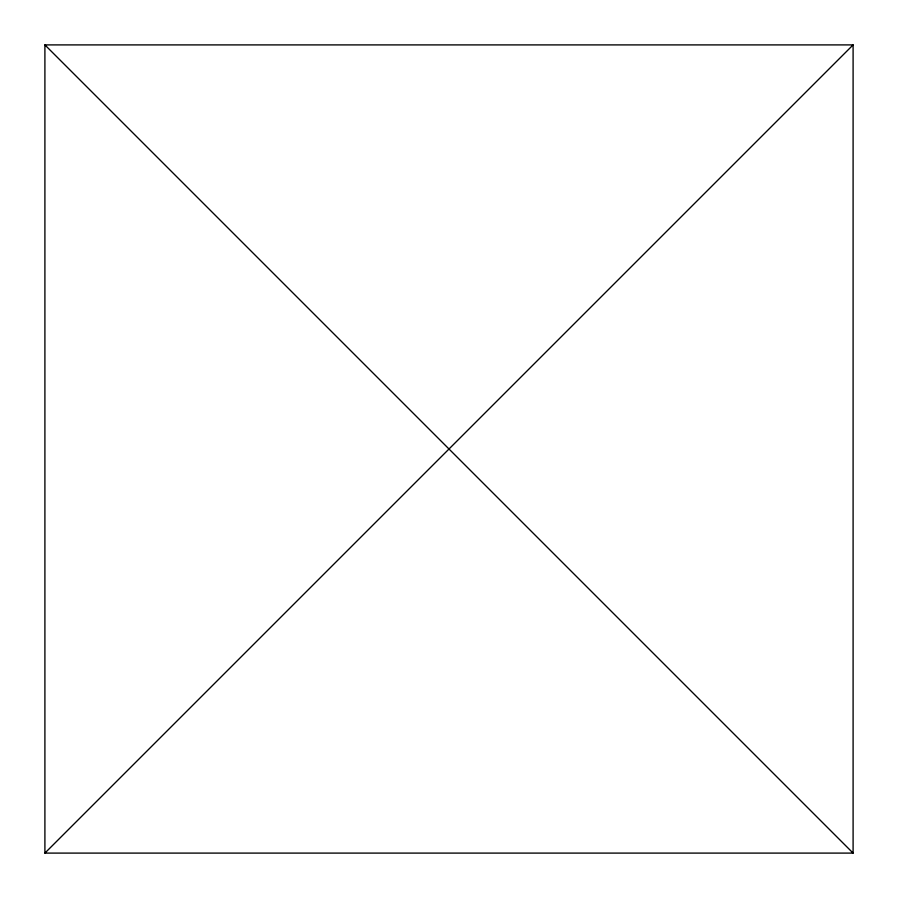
<?xml version="1.0" encoding="UTF-8"?>
<svg xmlns="http://www.w3.org/2000/svg" width="898" height="898" viewBox="0 0 898 898"><rect width="100%" height="100%" fill="white"/><g stroke="black" fill="none" stroke-linecap="round" stroke-linejoin="round"><path stroke-width="1.35" d="M44.9 853.1L853.1 44.9L853.1 853.1L44.9 853.1L44.9 44.9L853.1 44.9M44.9 44.9L853.1 853.1"/></g></svg>
